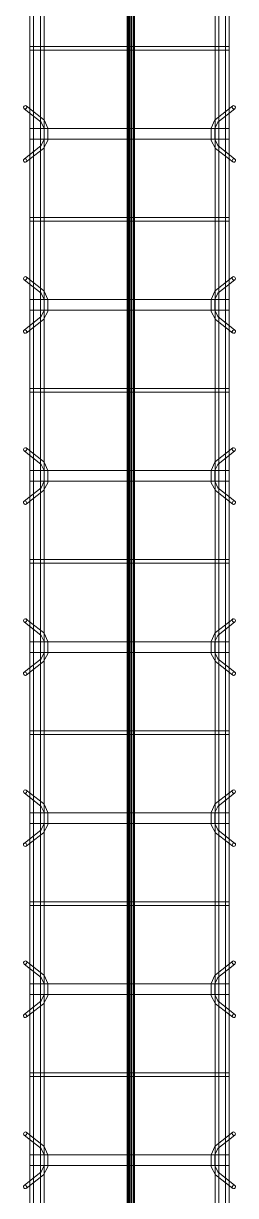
# Model space of a CAD drawing. Header units: inches. Extents: x -19229 to -222, y -6301 to 12387.
# Drawn here: x -2065.9 to -2051, y 10325 to 10407.2 of the extents above; entities that cross this region are included whole.
import ezdxf

# ---------------------------------------------------------------- set-up
doc = ezdxf.new("R2010")
doc.units = ezdxf.units.IN
doc.header["$MEASUREMENT"] = 0
doc.layers.add('A-GENM', color=13, linetype='Continuous', lineweight=9)
doc.layers.add('S-BEAM', color=12, linetype='Continuous', lineweight=9)

# ---------------------------------------------------------------- blocks, each defined once
blk = doc.blocks.new('Dowel bar assembly - Dowel bar assembly-669756-SLAB ON GROUND JOINTS')
at = {"layer": 'S-BEAM'}
for p, q in [((2175, 1.979), (0, 1.979)), ((0, 1.722), (2175, 1.722)), ((424.024, 2.232), (424.973, 1.033)), ((425.175, 1.192), (424.225, 2.392)), ((425.625, 1.99), (425.625, -12.01)), ((426.375, 1.99), (425.625, 1.99)), ((425.625, 1.99), (426.375, 1.99)), ((426.375, -12.01), (426.375, 1.99)), ((427.761, 2.392), (426.811, 1.192)), ((427.013, 1.033), (427.962, 2.232)), ((431.871, 1.99), (431.871, -12.01)), ((432.129, 1.99), (431.871, 1.99)), ((431.871, 1.99), (432.129, 1.99)), ((432.129, -12.01), (432.129, 1.99)), ((436.024, 2.232), (436.973, 1.033)), ((437.175, 1.192), (436.225, 2.392)), ((437.625, 1.99), (437.625, -12.01)), ((438.375, 1.99), (437.625, 1.99)), ((437.625, 1.99), (438.375, 1.99)), ((438.375, -12.01), (438.375, 1.99)), ((439.761, 2.392), (438.811, 1.192)), ((439.013, 1.033), (439.962, 2.232)), ((443.871, 1.99), (443.871, -12.01)), ((444.129, 1.99), (443.871, 1.99)), ((443.871, 1.99), (444.129, 1.99)), ((444.129, -12.01), (444.129, 1.99)), ((448.024, 2.232), (448.973, 1.033)), ((449.175, 1.192), (448.225, 2.392)), ((449.625, 1.99), (449.625, -12.01)), ((450.375, 1.99), (449.625, 1.99)), ((449.625, 1.99), (450.375, 1.99)), ((450.375, -12.01), (450.375, 1.99)), ((451.761, 2.392), (450.811, 1.192)), ((451.013, 1.033), (451.962, 2.232)), ((455.871, 1.99), (455.871, -12.01)), ((456.129, 1.99), (455.871, 1.99)), ((455.871, 1.99), (456.129, 1.99)), ((456.129, -12.01), (456.129, 1.99)), ((460.024, 2.232), (460.973, 1.033)), ((461.175, 1.192), (460.225, 2.392)), ((461.625, 1.99), (461.625, -12.01)), ((462.375, 1.99), (461.625, 1.99)), ((461.625, 1.99), (462.375, 1.99)), ((462.375, -12.01), (462.375, 1.99)), ((463.761, 2.392), (462.811, 1.192)), ((463.013, 1.033), (463.962, 2.232)), ((467.871, 1.99), (467.871, -12.01)), ((468.129, 1.99), (467.871, 1.99)), ((467.871, 1.99), (468.129, 1.99)), ((468.129, -12.01), (468.129, 1.99)), ((472.024, 2.232), (472.973, 1.033)), ((473.175, 1.192), (472.225, 2.392)), ((473.625, 1.99), (473.625, -12.01)), ((474.375, 1.99), (473.625, 1.99)), ((473.625, 1.99), (474.375, 1.99)), ((474.375, -12.01), (474.375, 1.99)), ((475.761, 2.392), (474.811, 1.192)), ((475.013, 1.033), (475.962, 2.232)), ((479.871, 1.99), (479.871, -12.01)), ((480.129, 1.99), (479.871, 1.99)), ((479.871, 1.99), (480.129, 1.99)), ((480.129, -12.01), (480.129, 1.99)), ((484.024, 2.232), (484.973, 1.033)), ((485.175, 1.192), (484.225, 2.392)), ((485.625, 1.99), (485.625, -12.01)), ((486.375, 1.99), (485.625, 1.99)), ((485.625, 1.99), (486.375, 1.99)), ((486.375, -12.01), (486.375, 1.99)), ((487.761, 2.392), (486.811, 1.192)), ((487.013, 1.033), (487.962, 2.232)), ((491.871, 1.99), (491.871, -12.01)), ((492.129, 1.99), (491.871, 1.99)), ((491.871, 1.99), (492.129, 1.99)), ((492.129, -12.01), (492.129, 1.99)), ((496.024, 2.232), (496.973, 1.033)), ((497.175, 1.192), (496.225, 2.392)), ((497.625, 1.99), (497.625, -12.01)), ((498.375, 1.99), (497.625, 1.99)), ((497.625, 1.99), (498.375, 1.99)), ((498.375, -12.01), (498.375, 1.99)), ((499.761, 2.392), (498.811, 1.192)), ((499.013, 1.033), (499.962, 2.232)), ((503.871, 1.99), (503.871, -12.01)), ((504.129, 1.99), (503.871, 1.99)), ((503.871, 1.99), (504.129, 1.99)), ((504.129, -12.01), (504.129, 1.99)), ((2175, 1.246), (0, 1.246)), ((0, 0.988), (2175, 0.988)), ((2175, -11.015), (0, -11.015)), ((0, -11.273), (2175, -11.273)), ((424.973, -11.053), (424.024, -12.253)), ((424.225, -12.412), (425.175, -11.213)), ((426.811, -11.213), (427.761, -12.412)), ((427.962, -12.253), (427.013, -11.053)), ((436.973, -11.053), (436.024, -12.253)), ((436.225, -12.412), (437.175, -11.213)), ((438.811, -11.213), (439.761, -12.412)), ((439.962, -12.253), (439.013, -11.053)), ((448.973, -11.053), (448.024, -12.253)), ((448.225, -12.412), (449.175, -11.213)), ((450.811, -11.213), (451.761, -12.412)), ((451.962, -12.253), (451.013, -11.053)), ((460.973, -11.053), (460.024, -12.253)), ((460.225, -12.412), (461.175, -11.213)), ((462.811, -11.213), (463.761, -12.412)), ((463.962, -12.253), (463.013, -11.053)), ((472.973, -11.053), (472.024, -12.253)), ((472.225, -12.412), (473.175, -11.213)), ((474.811, -11.213), (475.761, -12.412)), ((475.962, -12.253), (475.013, -11.053)), ((484.973, -11.053), (484.024, -12.253)), ((484.225, -12.412), (485.175, -11.213)), ((486.811, -11.213), (487.761, -12.412)), ((487.962, -12.253), (487.013, -11.053)), ((496.973, -11.053), (496.024, -12.253)), ((496.225, -12.412), (497.175, -11.213)), ((498.811, -11.213), (499.761, -12.412)), ((499.962, -12.253), (499.013, -11.053)), ((2175, -11.742), (0, -11.742)), ((0, -12), (2175, -12)), ((426.375, -12.01), (425.625, -12.01)), ((425.625, -12.01), (426.375, -12.01)), ((432.129, -12.01), (431.871, -12.01)), ((431.871, -12.01), (432.129, -12.01)), ((438.375, -12.01), (437.625, -12.01)), ((437.625, -12.01), (438.375, -12.01)), ((444.129, -12.01), (443.871, -12.01)), ((443.871, -12.01), (444.129, -12.01)), ((450.375, -12.01), (449.625, -12.01)), ((449.625, -12.01), (450.375, -12.01)), ((456.129, -12.01), (455.871, -12.01)), ((455.871, -12.01), (456.129, -12.01)), ((462.375, -12.01), (461.625, -12.01)), ((461.625, -12.01), (462.375, -12.01)), ((468.129, -12.01), (467.871, -12.01)), ((467.871, -12.01), (468.129, -12.01)), ((474.375, -12.01), (473.625, -12.01)), ((473.625, -12.01), (474.375, -12.01)), ((480.129, -12.01), (479.871, -12.01)), ((479.871, -12.01), (480.129, -12.01)), ((486.375, -12.01), (485.625, -12.01)), ((485.625, -12.01), (486.375, -12.01)), ((492.129, -12.01), (491.871, -12.01)), ((491.871, -12.01), (492.129, -12.01)), ((498.375, -12.01), (497.625, -12.01)), ((497.625, -12.01), (498.375, -12.01)), ((504.129, -12.01), (503.871, -12.01)), ((503.871, -12.01), (504.129, -12.01))]:
    blk.add_line(p, q, dxfattribs=at)
at = {"layer": 'S-BEAM', "flags": 128}
for points in [[(424.973, 1.033), (425.526, 0.731), (426.387, 0.715), (426.972, 0.987), (427.013, 1.033)], [(425.175, 1.192), (425.625, 0.972), (426.382, 0.977), (426.811, 1.192)], [(436.973, 1.033), (437.526, 0.731), (438.387, 0.715), (438.972, 0.987), (439.013, 1.033)], [(437.175, 1.192), (437.625, 0.972), (438.382, 0.977), (438.811, 1.192)], [(448.973, 1.033), (449.526, 0.731), (450.387, 0.715), (450.972, 0.987), (451.013, 1.033)], [(449.175, 1.192), (449.625, 0.972), (450.382, 0.977), (450.811, 1.192)], [(460.973, 1.033), (461.526, 0.731), (462.387, 0.715), (462.972, 0.987), (463.013, 1.033)], [(461.175, 1.192), (461.625, 0.972), (462.382, 0.977), (462.811, 1.192)], [(472.973, 1.033), (473.526, 0.731), (474.387, 0.715), (474.972, 0.987), (475.013, 1.033)], [(473.175, 1.192), (473.625, 0.972), (474.382, 0.977), (474.811, 1.192)], [(484.973, 1.033), (485.526, 0.731), (486.387, 0.715), (486.972, 0.987), (487.013, 1.033)], [(485.175, 1.192), (485.625, 0.972), (486.382, 0.977), (486.811, 1.192)], [(496.973, 1.033), (497.526, 0.731), (498.387, 0.715), (498.972, 0.987), (499.013, 1.033)], [(497.175, 1.192), (497.625, 0.972), (498.382, 0.977), (498.811, 1.192)], [(424.973, -11.053), (425.526, -10.751), (426.387, -10.736), (426.972, -11.007), (427.013, -11.053)], [(425.175, -11.213), (425.625, -10.993), (426.382, -10.997), (426.811, -11.213)], [(436.973, -11.053), (437.526, -10.751), (438.387, -10.736), (438.972, -11.007), (439.013, -11.053)], [(437.175, -11.213), (437.625, -10.993), (438.382, -10.997), (438.811, -11.213)], [(448.973, -11.053), (449.526, -10.751), (450.387, -10.736), (450.972, -11.007), (451.013, -11.053)], [(449.175, -11.213), (449.625, -10.993), (450.382, -10.997), (450.811, -11.213)], [(460.973, -11.053), (461.526, -10.751), (462.387, -10.736), (462.972, -11.007), (463.013, -11.053)], [(461.175, -11.213), (461.625, -10.993), (462.382, -10.997), (462.811, -11.213)], [(472.973, -11.053), (473.526, -10.751), (474.387, -10.736), (474.972, -11.007), (475.013, -11.053)], [(473.175, -11.213), (473.625, -10.993), (474.382, -10.997), (474.811, -11.213)], [(484.973, -11.053), (485.526, -10.751), (486.387, -10.736), (486.972, -11.007), (487.013, -11.053)], [(485.175, -11.213), (485.625, -10.993), (486.382, -10.997), (486.811, -11.213)], [(496.973, -11.053), (497.526, -10.751), (498.387, -10.736), (498.972, -11.007), (499.013, -11.053)], [(497.175, -11.213), (497.625, -10.993), (498.382, -10.997), (498.811, -11.213)]]:
    blk.add_lwpolyline(points, dxfattribs=at)
at = {"layer": 'S-BEAM'}
for centre, major_axis, start_param, end_param in [((424.125, 2.312), (0.101, 0.08), 5.709265, 8.850858), ((424.125, 2.312), (0.101, 0.08), 2.567673, 5.709265), ((427.862, 2.312), (-0.101, 0.08), 3.715513, 6.857105), ((427.862, 2.312), (-0.101, 0.08), 0.57392, 3.715513), ((436.125, 2.312), (0.101, 0.08), 5.709265, 8.850858), ((436.125, 2.312), (0.101, 0.08), 2.567673, 5.709265), ((439.862, 2.312), (-0.101, 0.08), 3.715513, 6.857105), ((439.862, 2.312), (-0.101, 0.08), 0.57392, 3.715513), ((448.125, 2.312), (0.101, 0.08), 5.709265, 8.850858), ((448.125, 2.312), (0.101, 0.08), 2.567673, 5.709265), ((451.862, 2.312), (-0.101, 0.08), 3.715513, 6.857105), ((451.862, 2.312), (-0.101, 0.08), 0.57392, 3.715513), ((460.125, 2.312), (0.101, 0.08), 5.709265, 8.850858), ((460.125, 2.312), (0.101, 0.08), 2.567673, 5.709265), ((463.862, 2.312), (-0.101, 0.08), 3.715513, 6.857105), ((463.862, 2.312), (-0.101, 0.08), 0.57392, 3.715513), ((472.125, 2.312), (0.101, 0.08), 5.709265, 8.850858), ((472.125, 2.312), (0.101, 0.08), 2.567673, 5.709265), ((475.862, 2.312), (-0.101, 0.08), 3.715513, 6.857105), ((475.862, 2.312), (-0.101, 0.08), 0.57392, 3.715513), ((484.125, 2.312), (0.101, 0.08), 5.709265, 8.850858), ((484.125, 2.312), (0.101, 0.08), 2.567673, 5.709265), ((487.862, 2.312), (-0.101, 0.08), 3.715513, 6.857105), ((487.862, 2.312), (-0.101, 0.08), 0.57392, 3.715513), ((496.125, 2.312), (0.101, 0.08), 5.709265, 8.850858), ((496.125, 2.312), (0.101, 0.08), 2.567673, 5.709265), ((499.862, 2.312), (-0.101, 0.08), 3.715513, 6.857105), ((499.862, 2.312), (-0.101, 0.08), 0.57392, 3.715513), ((424.125, -12.332), (-0.101, 0.08), 3.715513, 6.857105), ((424.125, -12.332), (-0.101, 0.08), 0.57392, 3.715513), ((427.862, -12.332), (0.101, 0.08), 5.709265, 8.850858), ((427.862, -12.332), (0.101, 0.08), 2.567673, 5.709265), ((436.125, -12.332), (-0.101, 0.08), 3.715513, 6.857105), ((436.125, -12.332), (-0.101, 0.08), 0.57392, 3.715513), ((439.862, -12.332), (0.101, 0.08), 5.709265, 8.850858), ((439.862, -12.332), (0.101, 0.08), 2.567673, 5.709265), ((448.125, -12.332), (-0.101, 0.08), 3.715513, 6.857105), ((448.125, -12.332), (-0.101, 0.08), 0.57392, 3.715513), ((451.862, -12.332), (0.101, 0.08), 5.709265, 8.850858), ((451.862, -12.332), (0.101, 0.08), 2.567673, 5.709265), ((460.125, -12.332), (-0.101, 0.08), 3.715513, 6.857105), ((460.125, -12.332), (-0.101, 0.08), 0.57392, 3.715513), ((463.862, -12.332), (0.101, 0.08), 5.709265, 8.850858), ((463.862, -12.332), (0.101, 0.08), 2.567673, 5.709265), ((472.125, -12.332), (-0.101, 0.08), 3.715513, 6.857105), ((472.125, -12.332), (-0.101, 0.08), 0.57392, 3.715513), ((475.862, -12.332), (0.101, 0.08), 5.709265, 8.850858), ((475.862, -12.332), (0.101, 0.08), 2.567673, 5.709265), ((484.125, -12.332), (-0.101, 0.08), 3.715513, 6.857105), ((484.125, -12.332), (-0.101, 0.08), 0.57392, 3.715513), ((487.862, -12.332), (0.101, 0.08), 5.709265, 8.850858), ((487.862, -12.332), (0.101, 0.08), 2.567673, 5.709265), ((496.125, -12.332), (-0.101, 0.08), 3.715513, 6.857105), ((496.125, -12.332), (-0.101, 0.08), 0.57392, 3.715513), ((499.862, -12.332), (0.101, 0.08), 5.709265, 8.850858), ((499.862, -12.332), (0.101, 0.08), 2.567673, 5.709265)]:
    blk.add_ellipse(centre, major_axis=major_axis, ratio=0.816528, start_param=start_param, end_param=end_param, dxfattribs=at)

msp = doc.modelspace()

# ---------------------------------------------------------------- linework, layer by layer
at = {"layer": 'A-GENM'}
for p, q in [((-2058.58036, 9901.1894), (-2058.58036, 12077.1894)), ((-2058.52059, 12077.1894), (-2058.52059, 9901.1894)), ((-2058.52059, 12077.1894), (-2058.52059, 9901.1894)), ((-2058.50273, 12077.1894), (-2058.50273, 9901.1894)), ((-2058.49348, 9901.1894), (-2058.49348, 12077.1894)), ((-2058.48122, 9901.1894), (-2058.48122, 12077.1894)), ((-2058.48122, 12077.1894), (-2058.48122, 9901.1894)), ((-2058.41585, 9901.1894), (-2058.41585, 12077.1894)), ((-2058.36718, 9901.1894), (-2058.36718, 12077.1894)), ((-2058.2803, 12077.1894), (-2058.2803, 9901.1894)), ((-2058.16626, 9901.1894), (-2058.16626, 12077.1894)), ((-2058.16626, 9901.1894), (-2058.16626, 12077.1894)), ((-2058.15869, 9901.1894), (-2058.15869, 12077.1894)), ((-2058.15717, 9901.1894), (-2058.15717, 12077.1894)), ((-2058.12689, 12077.1894), (-2058.12689, 9901.1894)), ((-2058.12689, 12077.1894), (-2058.12689, 9901.1894)), ((-2058.07181, 9901.1894), (-2058.07181, 12077.1894)), ((-2058.07029, 9901.1894), (-2058.07029, 12077.1894))]:
    msp.add_line(p, q, dxfattribs=at)

# ---------------------------------------------------------------- block references
at = {"layer": 'S-BEAM', "rotation": 89.99999999999991}
msp.add_blockref('Dowel bar assembly - Dowel bar assembly-669756-SLAB ON GROUND JOINTS', (-2063.43092, 9901.50636), dxfattribs=at)

doc.saveas('drawing.dxf')
